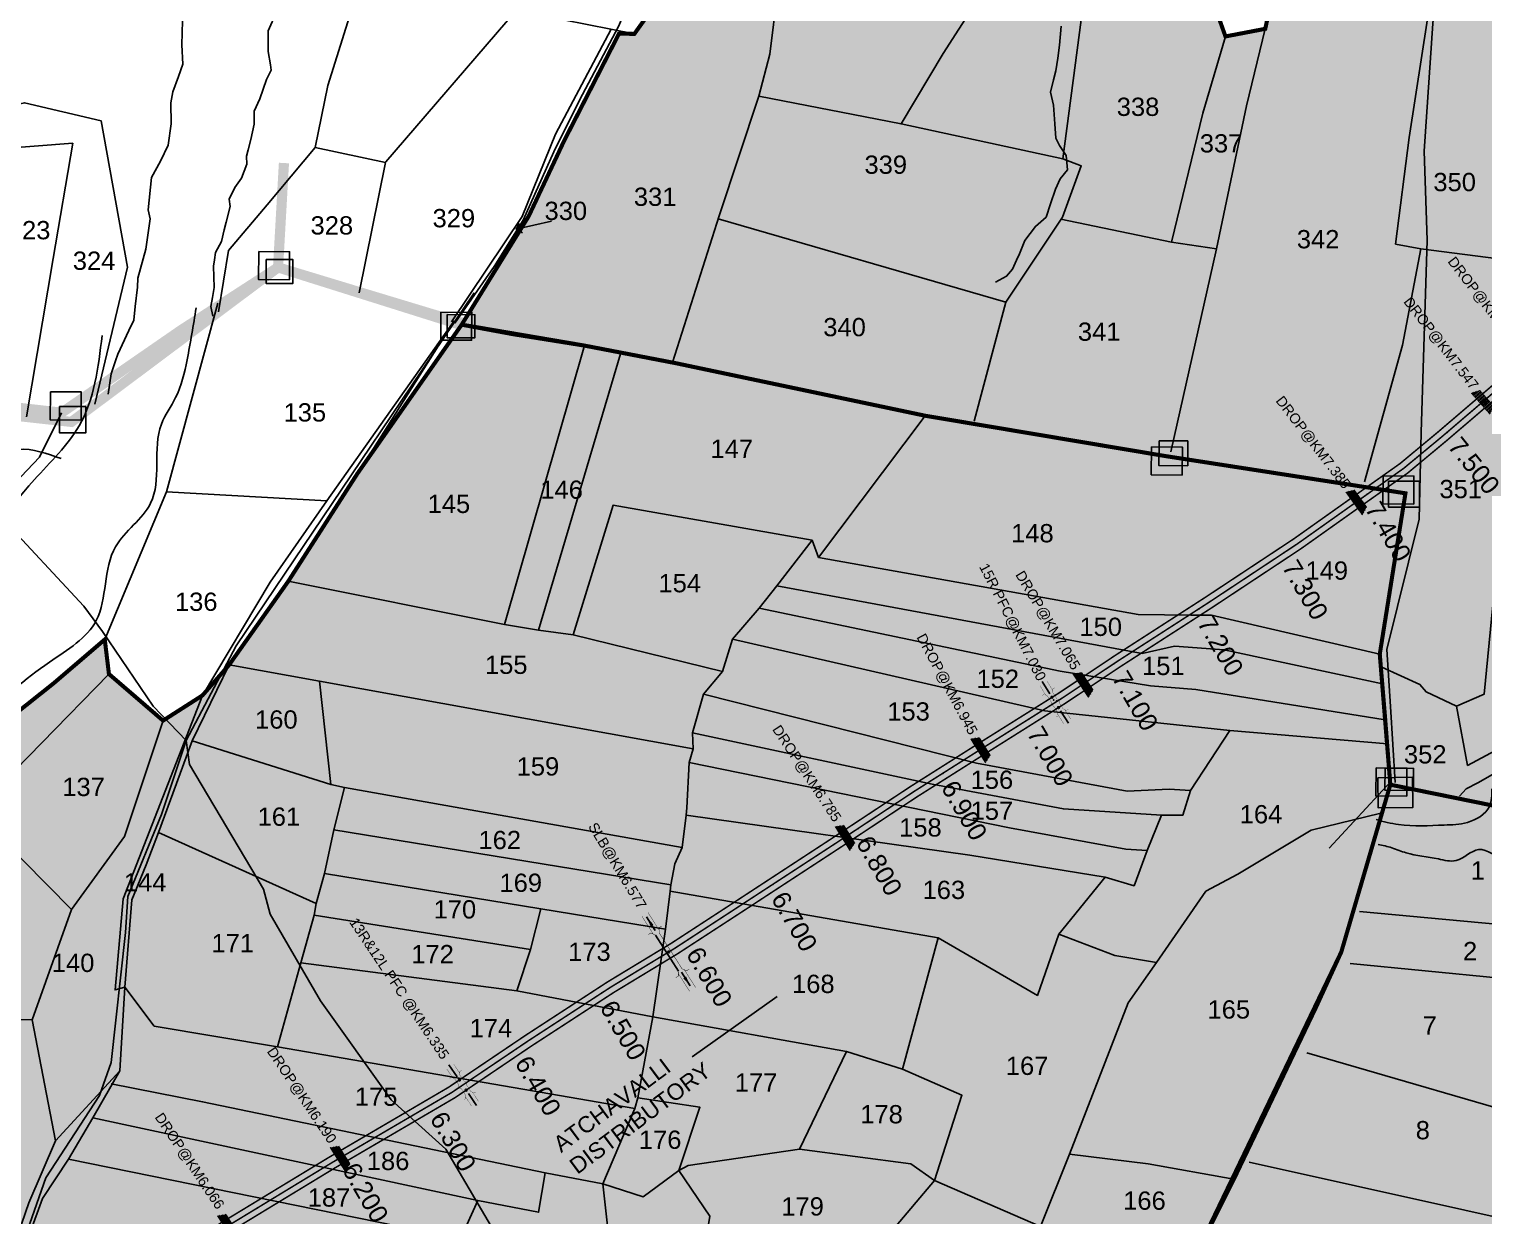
# Model space of a CAD drawing. Header units: inches. Extents: x 200003 to 248779, y 1594258 to 1607376.
# Drawn here: x 208898 to 210331, y 1603128 to 1604297 of the extents above; entities that cross this region are included whole.
import ezdxf
from ezdxf.enums import TextEntityAlignment as Align

# ---------------------------------------------------------------- set-up
doc = ezdxf.new("R2010")
doc.units = ezdxf.units.IN
doc.header["$LTSCALE"] = 15
doc.header["$MEASUREMENT"] = 0
for name, pattern in [('ACAD_ISO02W100', [15, 12, -3]), ('DASHED2', [0.375, 0.25, -0.125]), ('HIDDEN2', [0.1875, 0.125, -0.0625])]:
    doc.linetypes.add(name, pattern=pattern)
for name, color, linetype in [('BOUNDRY STONES', 240, 'Continuous'), ('CANAL1', 7, 'Continuous'), ('CSMark', 72, 'Continuous'), ('PLOT', 7, 'Continuous'), ('PLOTS', 7, 'Continuous'), ('PLOTS NO', 7, 'Continuous'), ('RE REMARKS', 7, 'Continuous'), ('ROADS', 1, 'Continuous'), ('STREAM', 4, 'Continuous'), ('STREAMS', 4, 'Continuous'), ('STRUCTURE', 5, 'Continuous'), ('text2', 7, 'Continuous'), ('VILLAGE BOUNDRY', 5, 'Continuous'), ('VILLAGE STONES', 240, 'Continuous'), ('WUA-14', 3, 'Continuous')]:
    doc.layers.add(name, color=color, linetype=linetype)
doc.styles.get("Standard").update_dxf_attribs({"font": 'arial.ttf'})
doc.dimstyles.get("Standard").update_dxf_attribs({"dimtxt": 0.18, "dimasz": 0.18, "dimexe": 0.18, "dimexo": 0.0625, "dimgap": 0.09, "dimtad": 0, "dimtih": 1, "dimtoh": 1, "dimdec": 4, "dimzin": 0, "dimdsep": 46, "dimtxsty": 'Standard', "dimcen": 0.09, "dimadec": 0, "dimazin": 0, "dimtfac": 1, "dimtdec": 4, "dimtofl": 0, "dimtmove": 0, "dimatfit": 3, "dimfxl": 1, "dimtolj": 1, "dimtzin": 0, "dimarcsym": 0})
pattern_1 = [(45, (0, 0), (-0.088388347648, 0.088388347648), [])]

# ---------------------------------------------------------------- blocks, each defined once
blk = doc.blocks.new('DROP')
h = blk.add_hatch()
h.set_pattern_fill('ANSI31', color=1, scale=10, angle=45)
h.set_pattern_definition([(90, (-324.4107, -25.7687), (-1.25, 0), [])])
h.paths.add_polyline_path([(-9.9, -4.3), (-13.8, 4.1), (13.8, 4.1), (10.2, -4.3)])
at = {"layer": 'STRUCTURE', "color": 5, "const_width": 0.49}
blk.add_lwpolyline([(-9.9, -4.3), (-13.8, 4.1), (13.8, 4.1), (10.2, -4.3), (-9.9, -4.3)], dxfattribs=at)
at = {"layer": 'STRUCTURE', "color": 5}
blk.add_circle((0, 0), 1.33, dxfattribs=at)
blk = doc.blocks.new('1INLET')
at = {"layer": 'STRUCTURE', "color": 190}
for points, const_width in [([(9.4, 10.1), (9.4, 7.3), (5.2, 4.5), (0, 4.5), (0, 4.5), (0, 4.5), (-5.2, 4.5), (-9.4, 7.3), (-9.4, 10.1)], 0.35), ([(0, -4.5), (0, 4.5)], 1.75), ([(7.3, 5.9), (22.7, 5.9)], 0.35), ([(-9.4, -10.1), (-9.4, -7.3), (-5.2, -4.5), (0, -4.5), (5.2, -4.5), (9.4, -7.3), (9.4, -10.1)], 0.35), ([(7.3, -5.9), (22.7, -5.9)], 0.35)]:
    blk.add_lwpolyline(points, dxfattribs=dict(at, const_width=const_width))
at = {"layer": 'STRUCTURE', "color": 0}
blk.add_circle((0, 0), 1.31, dxfattribs=at)
blk.add_leader([(26, 0.1), (5.6, 0)], dimstyle='Standard', override={"dimasz": 8, "dimgap": 0.09, "dimtad": 0}, dxfattribs=at)
blk = doc.blocks.new('1SLB')
at = {"layer": 'STRUCTURE'}
h = blk.add_hatch(dxfattribs=at)
h.set_pattern_fill('DOTS', color=6, scale=14, angle=320.3722, style=0)
h.set_pattern_definition([(320.372247934, (-538945.0768, -1194857.3203), (0.89503691186, 0.39489261377), [0, -0.875])])
h.paths.add_polyline_path([(-43.8, 3.5), (-43.8, -3.5), (-23.1, -3.5), (-21, -2.1), (21, -2.1), (23.1, -3.5), (43.8, -3.5), (43.8, 3.5), (23.1, 3.5), (21, 2.1), (-21, 2.1), (-23.1, 3.5)])
at = {"layer": 'STRUCTURE', "color": 6, "linetype": 'ACAD_ISO02W100', "ltscale": 0.5, "const_width": 0.35}
for points in [[(-43.8, 3.5), (-23.1, 3.5)], [(23.1, 3.5), (43.8, 3.5)], [(-43.8, -3.5), (-23.1, -3.5)], [(23.1, -3.5), (43.8, -3.5)]]:
    blk.add_lwpolyline(points, dxfattribs=at)
at = {"layer": 'STRUCTURE', "color": 6, "const_width": 0.44}
for points in [[(-25.2, 7.7), (-25.2, 4.9), (-21, 2.1), (21, 2.1), (25.2, 4.9), (25.2, 7.7)], [(-25.2, -7.7), (-25.2, -4.9), (-21, -2.1), (21, -2.1), (25.2, -4.9), (25.2, -7.7)]]:
    blk.add_lwpolyline(points, dxfattribs=at)
at = {"layer": 'STRUCTURE', "color": 6}
blk.add_lwpolyline([(-21, -2.1), (21, -2.1)], dxfattribs=at)
blk.add_lwpolyline([(-21, -2.1), (21, -2.1)], dxfattribs=at)
at = {"layer": 'STRUCTURE', "color": 0}
blk.add_circle((0, 0), 0.871, dxfattribs=at)
for points in [[(-40.8, 0), (-24.8, 0)], [(39.6, -0.2), (23.5, -0.2)]]:
    blk.add_leader(points, dimstyle='Standard', override={"dimasz": 10, "dimgap": 0.09, "dimtad": 0}, dxfattribs=at)

msp = doc.modelspace()

# ---------------------------------------------------------------- hatches: boundary and pattern name
at = {"layer": 'PLOTS NO', "true_color": 0xf7abae}
h = msp.add_hatch(dxfattribs=at)
h.set_pattern_fill('ANSI31', color=241)
h.set_pattern_definition(pattern_1)
h.paths.add_polyline_path([(209323.8, 1604005.8), (209389.8, 1604112.6), (209424.7, 1604186.9), (209478.8, 1604292.5), (209493.9, 1604292.2), (209548.4, 1604368.4), (209634.9, 1604333.7), (209649.3, 1604415), (209713.5, 1604406.3), (209778.5, 1604564.1), (209799, 1604608.3), (209826.5, 1604606.8), (209818.9, 1604535.3), (209924.8, 1604512.1), (209906.4, 1604440.9), (209961.3, 1604369.3), (210051.2, 1604360), (210076.2, 1604289.7), (210115.4, 1604297.2), (210133.5, 1604381.3), (210271.8, 1604361.6), (210285.7, 1604458.9), (210295.2, 1604506.9), (210337.7, 1604502.1), (210388.5, 1604472), (210449.7, 1604433.3), (210578, 1604375.9), (210668.4, 1604339.5), (210740, 1604309.7), (210795.1, 1604289.8), (210841.8, 1604269.3), (210799.6, 1604112.1), (210816.5, 1604108), (211086.4, 1604047.7), (211048.3, 1603986.1), (211036.4, 1603966.8), (211002.1, 1603827.3), (210960.8, 1603662.4), (210853.6, 1603663), (210728.4, 1603659.5), (210695.3, 1603550.1), (210636.6, 1603478), (210591, 1603487.5), (210436.7, 1603512.4), (210238.6, 1603552.7), (210228.2, 1603681.3), (210253.5, 1603839.7), (210017.5, 1603876.3), (209780.4, 1603916.1), (209535, 1603967.8), (209444.7, 1603985.2)])
at = {"layer": 'PLOTS NO', "true_color": 0x7aafdf}
h = msp.add_hatch(dxfattribs=at)
h.set_pattern_fill('ANSI31', color=143)
h.set_pattern_definition(pattern_1)
h.paths.add_polyline_path([(209615.8, 1602370.2), (209378.2, 1602212.4), (209278.4, 1602227.1), (209201.2, 1602256.4), (209143.4, 1602277.5), (209237.9, 1602403.8), (209086.2, 1602416.3), (208640, 1602455.5), (208384.8, 1602486.2), (208336.8, 1602494.9), (208299.4, 1602461.2), (208287.2, 1602457.7), (208238.6, 1602456.8), (208213.7, 1602493.7), (208215.3, 1602618.1), (208223.7, 1602754.1), (208238.5, 1602969.7), (208273.8, 1602964.9), (208306.7, 1602955.1), (208397.3, 1602989.5), (208495.4, 1603018.8), (208527.1, 1603132.5), (208620.6, 1603358.3), (208671.5, 1603453.5), (208921.9, 1603652.6), (208972.2, 1603695.7), (208976.3, 1603661.7), (209029.6, 1603615.8), (209068.4, 1603640.6), (209094.6, 1603670.6), (209153, 1603753.1), (209221, 1603859), (209323.8, 1604005.8), (209374, 1603996.5), (209444.7, 1603985.2), (209535, 1603967.8), (209780.4, 1603916.1), (210017.5, 1603876.3), (210253.5, 1603839.7), (210228.2, 1603681.3), (210233.6, 1603616.5), (210238.6, 1603552.7), (210190.3, 1603387.9), (210165.5, 1603333.7), (210084.5, 1603164.2), (209965, 1602926.6), (209841.1, 1602687.9), (209758, 1602571.6), (209664.1, 1602443.9), (209638.9, 1602404.7)])
at = {"layer": 'PLOTS NO', "true_color": 0x105689}
h = msp.add_hatch(color=146, dxfattribs=at)
h.dxf.hatch_style = 1
h.paths.add_polyline_path([(210775.9, 1602747.8), (210759.7, 1602739.9), (210718.1, 1602726.5), (210683.3, 1602717.7), (210632.4, 1602707.6), (210592.8, 1602704.7), (210554.8, 1602702.7), (210501.8, 1602693.2), (210454.3, 1602687.8), (210402.9, 1602687.4), (210193.5, 1602683.9), (209853.8, 1602691.1), (209841.1, 1602687.9), (209900.2, 1602801.9), (210050.1, 1603096.3), (210190.3, 1603387.9), (210238.6, 1603552.7), (210436.7, 1603512.4), (210591, 1603487.5), (210636.6, 1603478), (210852.6, 1603466.2), (211006.6, 1603430.3), (211180.2, 1603411.1), (211184.3, 1603368.8), (211127.5, 1603309.1), (211016.1, 1603166.9), (210926.6, 1603022.2), (210852.8, 1602916.2)])

# ---------------------------------------------------------------- linework, layer by layer
at = {"layer": 'BOUNDRY STONES'}
for points in [[(209123.9, 1604077.9), (209154.3, 1604077.7), (209154.1, 1604050.1), (209123.6, 1604050.4)], [(209303.4, 1604018.2), (209333.8, 1604017.9), (209333.6, 1603990.4), (209303.2, 1603990.6)], [(208918.6, 1603939.7), (208949, 1603939.5), (208948.8, 1603911.9), (208918.4, 1603912.2)], [(210003.3, 1603885.5), (210033.8, 1603885.2), (210033.5, 1603857.7), (210003.1, 1603857.9)], [(210231.4, 1603856.8), (210261.9, 1603856.6), (210261.6, 1603829.1), (210231.2, 1603829.3)], [(210224.5, 1603569.3), (210254.9, 1603569), (210254.7, 1603541.5), (210224.3, 1603541.7)]]:
    msp.add_lwpolyline(points, close=True, dxfattribs=at)
at = {"layer": 'BOUNDRY STONES', "color": 1}
for points in [[(209131.2, 1604070), (209157.5, 1604069.9), (209157.4, 1604046.2), (209131.1, 1604046.4)], [(209309.6, 1604015.7), (209336.8, 1604015.5), (209336.7, 1603992.7), (209309.5, 1603992.8)], [(208927.7, 1603925.3), (208953.5, 1603925.1), (208953.4, 1603899.1), (208927.6, 1603899.2)], [(210010.8, 1603891.5), (210039.1, 1603891.3), (210039, 1603866.8), (210010.7, 1603867)], [(210236.9, 1603851.8), (210267.5, 1603851.6), (210267.4, 1603826), (210236.8, 1603826.2)], [(210233.5, 1603568.9), (210261.5, 1603568.7), (210261.4, 1603547.1), (210233.3, 1603547.2)]]:
    msp.add_lwpolyline(points, close=True, dxfattribs=at)
msp.add_lwpolyline([(210239, 1603555.7), (210178.5, 1603490.2)], dxfattribs=at)
at = {"layer": 'CANAL1', "color": 200, "const_width": 1.5}
for points in [[(209083.1, 1603118.9), (209192.8, 1603185.5), (209310.8, 1603254.6), (209386.4, 1603305.6), (209467.3, 1603358.3), (209530.3, 1603396.5), (209598.9, 1603441.2), (209690.5, 1603501.1), (209766.1, 1603551), (209829.3, 1603591), (209912, 1603642.9), (209966.6, 1603679.4), (210056, 1603737), (210143.6, 1603794.9), (210207.2, 1603840), (210248.2, 1603869), (210285.7, 1603900.2), (210370.4, 1603972.6)], [(209089.3, 1603108.6), (209198.9, 1603175.2), (209317.2, 1603244.4), (209393, 1603295.6), (209473.7, 1603348.1), (209536.7, 1603386.3), (209605.5, 1603431.1), (209697.1, 1603491), (209772.6, 1603540.9), (209835.7, 1603580.8), (209918.5, 1603632.9), (209973.2, 1603669.3), (210062.6, 1603726.9), (210150.4, 1603785), (210214.1, 1603830.2), (210255.5, 1603859.5), (210293.4, 1603891), (210378.2, 1603963.5)]]:
    msp.add_lwpolyline(points, dxfattribs=at)
at = {"layer": 'CANAL1', "color": 1, "linetype": 'HIDDEN2', "ltscale": 4, "const_width": 1.5}
msp.add_lwpolyline([(209086.2, 1603113.7), (209195.8, 1603180.3), (209314, 1603249.5), (209389.7, 1603300.6), (209470.5, 1603353.2), (209533.5, 1603391.4), (209602.2, 1603436.2), (209693.8, 1603496), (209769.4, 1603546), (209832.5, 1603585.9), (209915.2, 1603637.9), (209969.9, 1603674.3), (210059.3, 1603731.9), (210147, 1603789.9), (210210.7, 1603835.1), (210251.8, 1603864.3), (210289.6, 1603895.6), (210374.3, 1603968)], dxfattribs=at)
at = {"layer": 'PLOT'}
for points in [[(210208.2, 1603427.7), (210431.4, 1603407.2)], [(210420.6, 1603354.9), (210199, 1603376.6)], [(210156.2, 1603288.6), (210409.4, 1603215)], [(210099.7, 1603180.8), (210416.7, 1603110.4)]]:
    msp.add_lwpolyline(points, dxfattribs=at)
at = {"layer": 'PLOTS'}
for points in [[(209283, 1604643.8), (209266.4, 1604554.6), (209258.4, 1604512.6), (209238.7, 1604424.1), (209213.3, 1604309.3), (209191.9, 1604241.5), (209179.6, 1604180.2), (209132.1, 1604123.8), (209094.2, 1604078.9), (209084.2, 1604018.3)], [(209249.1, 1604166.1), (209377.4, 1604315.2), (209454.7, 1604418.6), (209258.4, 1604512.6)], [(209906.4, 1604440.9), (209847.4, 1604349.6), (209798, 1604273), (209756.7, 1604203.5), (209616.5, 1604231), (209627.2, 1604272.1), (209634.9, 1604333.7), (209649.3, 1604415)], [(209377.4, 1604315.2), (209493.9, 1604292.2), (209548.4, 1604368.4), (209634.9, 1604333.7)], [(209916, 1604169), (209933.9, 1604305.9), (209953.9, 1604317.8), (209961.3, 1604369.3), (210051.2, 1604360), (210076.2, 1604289.7), (210053.9, 1604214.2), (210023, 1604087.2), (209914.1, 1604109.6)], [(210213.2, 1603850.9), (210250.6, 1603985.5), (210268.6, 1604080.5), (210243.7, 1604085.2), (210257, 1604190.2), (210281.5, 1604347.8), (210271.8, 1604361.6)], [(209471.2, 1604296.7), (209416.3, 1604193.4), (209383.3, 1604112.3), (209313.6, 1604008.5)], [(209323.8, 1604005.8), (209389.8, 1604112.6), (209424.7, 1604186.9), (209478.8, 1604292.5)], [(210023, 1604087.2), (210067.3, 1604080.4), (210096.9, 1604221.4), (210115.4, 1604297.2), (210076.2, 1604289.7)], [(209531.5, 1603968.5), (209577.3, 1604113), (209616.5, 1604231)], [(208962.5, 1603927.4), (208994.5, 1604062.4), (208968.6, 1604206.6), (208893.2, 1604224.4), (208778, 1604197.8)], [(209576.4, 1604110.1), (209859.8, 1604027.9), (209915.5, 1604111.8), (209934.2, 1604162.3), (209916, 1604169), (209756.7, 1604203.5)], [(208895, 1603914.9), (208921.5, 1604071.1), (208940.7, 1604184.5), (208864.3, 1604178.6), (208772.2, 1604173.1), (208705, 1604196.1)], [(209222.9, 1604037), (209248.9, 1604165.4), (209179.6, 1604180.2)], [(210268.6, 1604080.5), (210355.3, 1604069.3), (210372.4, 1604144.3)], [(210022.4, 1603880.5), (210067.3, 1604080.4)], [(210355.3, 1604069.3), (210394.7, 1604062.3), (210378.1, 1603948.5), (210360.3, 1603846.8), (210339.6, 1603729.4), (210331, 1603641.7), (210303.9, 1603629.9), (210273.8, 1603644), (210267.8, 1603651.4), (210230.3, 1603668.4)], [(209316.5, 1604009.6), (209190.9, 1603832.4), (209032.9, 1603841.3), (209083.6, 1604026.9)], [(209828.6, 1603910.6), (209859.8, 1604027.9)], [(207960.1, 1603103.5), (207962.3, 1603093.7), (208034.6, 1603103.1), (208342.3, 1603117.5), (208527.1, 1603132.5), (208637.1, 1603087.6), (208733.9, 1603055.1), (208797, 1603042.6), (208855.7, 1603033.2), (208861.2, 1603036.7), (208897.3, 1603140.9), (208923.6, 1603201.8), (208987, 1603270.7), (208992.1, 1603353.3), (208998.7, 1603439.2), (209013, 1603473.8), (209025.2, 1603505.5), (209058.2, 1603595.8), (209094.6, 1603670.6), (209153, 1603753.1), (209221, 1603859), (209316.5, 1604009.6)], [(209444.7, 1603985.2), (209365.9, 1603710.5)], [(209399.5, 1603705), (209480.3, 1603977)], [(208620.2, 1603691.4), (208691, 1603688.5), (208828.9, 1603792.1), (208908, 1603875.2), (208929.7, 1603919.1)], [(209153, 1603753.1), (209365.9, 1603710.5), (209399.5, 1603705), (209433.7, 1603700.3), (209580.6, 1603664.3), (209590.7, 1603695.9), (209616.8, 1603726.7), (209634.4, 1603748.5), (209669, 1603793.4), (209675.3, 1603776.6), (209780.4, 1603916.1)], [(209032.9, 1603841.3), (208972.2, 1603695.7), (208921.9, 1603652.6), (208671.5, 1603453.5), (208620.6, 1603358.3), (208651.3, 1603337.6), (208743.4, 1603399.5), (208843.7, 1603526.3), (208976.3, 1603661.7), (208972.2, 1603695.7)], [(208976.3, 1603661.7), (209029.6, 1603615.8), (209068.4, 1603640.6), (209135, 1603752.2), (209190.9, 1603832.4)], [(209669, 1603793.4), (209473, 1603828), (209433.7, 1603700.3)], [(209675.3, 1603776.6), (209990.2, 1603720.2), (210042.2, 1603719.8), (210062.4, 1603719.6), (210228.2, 1603681.3)], [(210231, 1603652), (210074.8, 1603685.6), (210026.1, 1603689.2), (209994.2, 1603682), (209634.4, 1603748.5)], [(209616.8, 1603726.7), (209913.4, 1603664.6), (210002.4, 1603650.1), (210046.9, 1603646.6), (210233.6, 1603616.5)], [(210235.8, 1603592.8), (210080.6, 1603606.1), (209898.3, 1603625.5), (209590.7, 1603695.9)], [(209094.6, 1603670.6), (209183.6, 1603654.8), (209551.8, 1603588.1), (209547.8, 1603574.6), (209545.5, 1603530), (209544.8, 1603522.8)], [(210454, 1603675.7), (210405.9, 1603620.4), (210314.7, 1603571.6), (210303.9, 1603629.9)], [(209580.6, 1603664.3), (209562.1, 1603641.8), (209551.2, 1603603.7), (209551.8, 1603588.1)], [(209194.8, 1603552.8), (209183.6, 1603654.8)], [(209562.1, 1603641.8), (209831.1, 1603574), (209979.4, 1603546.4), (210020.7, 1603548.2), (210041.9, 1603547), (210080.6, 1603606.1)], [(208992.1, 1603353.3), (208982.3, 1603350.6), (208990.3, 1603440.3), (209068.4, 1603640.6)], [(209029.6, 1603615.8), (208991.7, 1603501.6), (208939.4, 1603429.8), (208843.7, 1603526.3)], [(210041.9, 1603547), (210034.3, 1603522.7), (210013.1, 1603522.8), (209916.6, 1603528.9), (209787.4, 1603553.2), (209551.2, 1603603.7)], [(209058.2, 1603595.8), (209194.8, 1603552.8), (209208.5, 1603550), (209540.9, 1603490.8), (209544.8, 1603522.8), (209824.5, 1603483.2), (209957.6, 1603461.6), (209912, 1603405.3), (209967.3, 1603384.3), (210008.4, 1603377.7), (209980.2, 1603337.7), (209922.4, 1603188.9), (210000.1, 1603179.2), (210084.5, 1603164.2)], [(209547.8, 1603574.6), (209863.4, 1603510.2), (209977.9, 1603489.2), (209999.1, 1603488), (210013.1, 1603522.8)], [(209142.4, 1603294.4), (209165.3, 1603377.1), (209178.6, 1603424.1), (209180.6, 1603435.7), (209188.6, 1603465.3), (209197.9, 1603508.2), (209208.5, 1603550)], [(210238.6, 1603552.7), (210229.3, 1603524.6), (210160.6, 1603507.9), (210088.5, 1603464.4), (210057, 1603447.7), (210008.4, 1603377.7)], [(209180.6, 1603435.7), (209025.2, 1603505.5)], [(209197.9, 1603508.2), (209529.8, 1603454.1)], [(209540.9, 1603490.8), (209533.7, 1603474.7), (209529.8, 1603454.1), (209529.3, 1603447.8), (209524.5, 1603410.4), (209512, 1603324.1), (209497.4, 1603244.2), (209494.4, 1603233.8), (209463, 1603159.5), (209474.7, 1603052.8), (209523.1, 1603043.4), (209512, 1602999.8), (209487.9, 1602995.4), (209429.2, 1602866.4), (209425.2, 1602823.1), (209479.4, 1602682.9)], [(209999.1, 1603488), (209986.1, 1603453.1), (209957.6, 1603461.6)], [(209524.5, 1603410.4), (209401.8, 1603430.5), (209188.6, 1603465.3)], [(209529.3, 1603447.8), (209793.3, 1603401.8), (209890.9, 1603345.1), (209912, 1603405.3)], [(208939.4, 1603429.8), (208900.6, 1603321.1), (208923.6, 1603201.8)], [(209378.1, 1603349.8), (209391.6, 1603390.5), (209401.8, 1603430.5)], [(209391.6, 1603390.5), (209178.6, 1603424.1)], [(208900.6, 1603321.1), (208796.8, 1603321.9), (208805.7, 1603355.2), (208743.4, 1603399.5)], [(209793.3, 1603401.8), (209758.1, 1603272.4), (209702.9, 1603290), (209512, 1603324.1)], [(209512, 1603324.1), (209378.1, 1603349.8), (209165.3, 1603377.1)], [(208992.1, 1603353.3), (209021, 1603314.7), (209142.4, 1603294.4), (209494.4, 1603233.8)], [(209702.9, 1603290), (209656.7, 1603193.6)], [(208987, 1603270.7), (208960.3, 1603224.7), (208936.3, 1603183.8), (208910.8, 1603145.1), (208897.9, 1603109.9), (208877.9, 1603058.7), (208862.9, 1602994.5), (208827.4, 1602896.7), (208785.4, 1602772.6), (208747.9, 1602704.7), (208716.9, 1602662.8), (208670.8, 1602586.4), (208645.6, 1602542.8), (208612.5, 1602434.3), (208602.2, 1602414.2), (208605.5, 1602351.8), (208611.6, 1602238.1), (208602.1, 1602195.1), (208598.2, 1602174), (208572.8, 1602093.4)], [(209758.1, 1603272.4), (209816.5, 1603246.8), (209789.6, 1603162.9)], [(209406, 1603170.4), (209068.5, 1603240.4), (208978.6, 1603258)], [(209497.4, 1603244.2), (209558.4, 1603234.9), (209537.6, 1603172.8), (209568.1, 1603127.6), (209559.8, 1603074.2), (209523.1, 1603043.4)], [(209339.6, 1603143.1), (208960.3, 1603224.7)], [(208936.3, 1603183.8), (209322.5, 1603105.4)], [(209243.1, 1602887.7), (209274.4, 1602966.5), (209302.2, 1603033.8), (209312.4, 1603070.9), (209322.5, 1603105.4), (209339.6, 1603143.1), (209399.5, 1603131.5), (209406, 1603170.4), (209463, 1603159.5), (209502.5, 1603146.8), (209537.6, 1603172.8), (209546.9, 1603177.7), (209656.7, 1603193.6), (209766.2, 1603179.1), (209789.6, 1603162.9), (209893.9, 1603117.5), (209945.7, 1603110.2), (210050.1, 1603096.3)], [(209922.4, 1603188.9), (209893.9, 1603117.5), (209842.1, 1603022.3), (209830.3, 1603011.9), (209816.5, 1602994), (209784.8, 1602889.5)], [(209559.8, 1603074.2), (209668.1, 1603041.2), (209703.2, 1603060.6), (209789.6, 1603162.9)]]:
    msp.add_lwpolyline(points, dxfattribs=at)
at = {"layer": 'PLOTS NO'}
for points in [[(209377.4, 1604100), (209412.2, 1604107.8)], [(209380.6, 1604105.3), (209377.4, 1604100), (209383.6, 1604096.2)]]:
    msp.add_lwpolyline(points, dxfattribs=at)
at = {"layer": 'ROADS', "color": 1}
msp.add_lwpolyline([(210243.3, 1603554.8), (210238.8, 1603629.8), (210235.3, 1603685.7), (210267.1, 1603814.3), (210269, 1603899.6), (210275, 1604089.1), (210272.1, 1604176.7), (210280.4, 1604302.6), (210288.4, 1604391.9), (210297.1, 1604453.2), (210282.4, 1604491.3), (210290.9, 1604537.3), (210280.6, 1604632.6), (210299.6, 1604774.2), (210309.3, 1604846.3), (210309.7, 1604906.5)], dxfattribs=at)
at = {"layer": 'ROADS'}
for points in [[(209317, 1604007.4), (209355.9, 1604063.2), (209384.2, 1604108.6), (209414.7, 1604176.1), (209439.9, 1604226.9), (209478.4, 1604299.4), (209489.1, 1604324.8), (209529.1, 1604384.7), (209556.9, 1604408.7), (209587.5, 1604449.6), (209607.5, 1604483.5), (209640.5, 1604528.1), (209661.9, 1604558.1), (209697.1, 1604608.7), (209718.7, 1604632.4), (209764.2, 1604667.8), (209809.2, 1604703.9), (209827.4, 1604724.3), (209845.7, 1604748.1), (209853.2, 1604765.3), (209862.2, 1604786.2), (209900.9, 1604900.6)], [(208587.4, 1602159.4), (208602.2, 1602212.6), (208608.3, 1602234.8), (208594.6, 1602411.9), (208616.9, 1602467.7), (208639.6, 1602545.1), (208778.8, 1602765.2), (208843.2, 1602958.1), (208863.9, 1603022.9), (208914, 1603165.4), (208966.9, 1603246.7), (208978.4, 1603279.1), (208992.5, 1603407.1), (208994.8, 1603442.5), (209028.1, 1603523.3), (209052.5, 1603596.1), (209101.7, 1603689.6), (209234.4, 1603886), (209336.2, 1604037.3)], [(209814.8, 1602649.2), (209730.9, 1602690.2), (209631.6, 1602776.7), (209539.9, 1602869), (209448.6, 1602995.7), (209359.8, 1603106.1), (209308.2, 1603193.7), (209254.2, 1603242.3), (209184.8, 1603339.7), (209135.2, 1603425), (209128.5, 1603449.8), (209055.8, 1603572.7), (209052.5, 1603596.1), (209019.8, 1603630), (208970, 1603703.7), (208951.7, 1603728.5), (208869.2, 1603817.2), (208833.9, 1603886.1), (208810.7, 1603910.6), (208763.3, 1603931.3), (208717.6, 1603935.5), (208667.6, 1603954)]]:
    msp.add_lwpolyline(points, dxfattribs=at)
at = {"layer": 'STREAM'}
for points in [[(210224.5, 1603518.3), (210246.8, 1603513.4), (210291.8, 1603512.9), (210314.6, 1603515.6), (210336.3, 1603531.3), (210338.7, 1603548.6)], [(210226.6, 1603493.8), (210240.1, 1603490.5), (210254.2, 1603485.5), (210285.9, 1603479.5), (210303.4, 1603478), (210325.5, 1603488.8), (210352.5, 1603478.1), (210381.2, 1603479.1), (210402.8, 1603477.1), (210412.9, 1603471.4), (210435.7, 1603471.1), (210455.5, 1603474.4), (210470.4, 1603496.8), (210487.6, 1603521)], [(210858.8, 1603381), (210831.1, 1603339), (210818.3, 1603306.1), (210806, 1603263.6), (210800.3, 1603251.7), (210781.6, 1603247.4), (210751.4, 1603244.8), (210731.6, 1603238.2), (210708.8, 1603233.1), (210692.8, 1603222.6), (210670.6, 1603203.1), (210626.8, 1603167.8), (210571.5, 1603119.3), (210514.9, 1603082.5), (210454.5, 1603060.5), (210407.1, 1603042.1), (210360.4, 1603012.6), (210307.4, 1602993.4), (210221.6, 1602981.6), (210116.6, 1602945.9), (210063.7, 1602941), (210012.1, 1602922), (209979.7, 1602924.5), (209896.8, 1602912.7)], [(211785.5, 1603184), (211756.6, 1603165.2), (211726.4, 1603158.2), (211681.3, 1603146.3), (211661.3, 1603129.9), (211641.3, 1603116), (211605.9, 1603095.8), (211552.6, 1603041), (211520, 1602987.6), (211501.6, 1602943.9), (211468.4, 1602893.5), (211447.3, 1602874.2), (211401.6, 1602867), (211361.1, 1602866.4), (211272.9, 1602855.3), (211212.3, 1602851.4), (211136.8, 1602848), (211036.5, 1602828.1), (210965.8, 1602819.9), (210927, 1602790.2), (210885.6, 1602774.2), (210803.4, 1602757.4), (210757.5, 1602736.7), (210665.6, 1602711.2), (210631.8, 1602703.6), (210555.8, 1602697.9), (210511.2, 1602690.6), (210441.7, 1602682.9), (210386.5, 1602676.4), (210350.2, 1602684.4), (210308.6, 1602726.7), (210208.3, 1602747.1), (210144.2, 1602767.2), (210127.8, 1602776.4), (210101.1, 1602782.7), (210086.1, 1602827.3)]]:
    msp.add_spline(points, degree=3, dxfattribs=at)
at = {"layer": 'STREAMS', "color": 4}
for points in [[(208975.6, 1603937.2), (208978.6, 1603957.4), (208982.9, 1603970.1), (208985.1, 1603976.6), (208995.8, 1604000), (209000.8, 1604010.2), (209002.3, 1604023.7), (209004.4, 1604042.8), (209004.9, 1604051.5), (209012.8, 1604080.3), (209014.6, 1604094.1), (209016.8, 1604110), (209014.8, 1604118.8), (209018.1, 1604150.8), (209027, 1604166.7), (209034.5, 1604182.5), (209037.5, 1604203.7), (209037.2, 1604224.2), (209039.4, 1604235.1), (209044.8, 1604250.3), (209049, 1604262.3), (209048.1, 1604281.3), (209048.9, 1604305)], [(209141.4, 1604313.6), (209133, 1604295.1), (209133.3, 1604275), (209135.3, 1604261.7), (209136.2, 1604256.5), (209131.4, 1604247.2), (209124.8, 1604228.1), (209119.3, 1604216), (209119.2, 1604208.1), (209119.2, 1604203.2), (209116.2, 1604188.1), (209113.5, 1604178), (209111.7, 1604171.7), (209112.3, 1604163.8), (209107, 1604150.1), (209100.2, 1604140.9), (209094.9, 1604129.5), (209095.8, 1604122.1), (209091.7, 1604106.8), (209089.8, 1604099.1), (209087.3, 1604087.7), (209081.4, 1604076.9), (209080.2, 1604069.7), (209079.2, 1604063.3), (209079.9, 1604042.3), (209078.2, 1604032.6), (209076.7, 1604023.8), (209078.6, 1604014.2)], [(209849.8, 1604047.5), (209860.5, 1604053.5), (209866.3, 1604060.4), (209870.5, 1604069.4), (209873.4, 1604075.6), (209878.5, 1604088.8), (209889, 1604102.6), (209899.6, 1604111.7), (209903.9, 1604124.9), (209908.9, 1604139.3), (209913.3, 1604149.5), (209920.5, 1604158.4), (209919.4, 1604172.3), (209912.8, 1604182.3), (209909.1, 1604189.4), (209908, 1604203.7), (209906.9, 1604222), (209903.8, 1604234.7), (209906.8, 1604247.1), (209909, 1604255.9), (209910.9, 1604268.4), (209912.8, 1604281.2), (209914.3, 1604299.7)], [(210339.1, 1603562.6), (210324.7, 1603554.5), (210313.2, 1603548.7), (210306.6, 1603541.5)]]:
    msp.add_lwpolyline(points, dxfattribs=at)
at = {"layer": 'STREAMS'}
for points in [[(209062.2, 1604022.3), (209053.3, 1603971.2), (209042, 1603933.9), (209028, 1603907.9), (209017.4, 1603829.9), (208982.8, 1603787.1), (208963.8, 1603714.4), (208917.8, 1603673.4), (208850.6, 1603619.5), (208770.1, 1603553.4), (208701.2, 1603505.6), (208653.3, 1603455), (208602.4, 1603359.9), (208573.7, 1603293.4), (208537.8, 1603197), (208515.5, 1603147.1), (208488.6, 1603078.8), (208454.1, 1603051), (208378.3, 1603021.7), (208313.1, 1603002), (208233, 1602992.1), (208148.5, 1602967.2), (208079.1, 1602937.4), (207983.1, 1602919.7), (207854.5, 1602882), (207797.1, 1602845.6), (207791.1, 1602749.9), (207818.4, 1602635.9), (207834.7, 1602582.2), (207810.5, 1602523.5), (207770.6, 1602474.6), (207736.3, 1602469.6), (207690.9, 1602509.5), (207593.1, 1602510), (207528.9, 1602508.7), (207470.7, 1602487.2), (207411.5, 1602326.9), (207374, 1602251.7), (207331.3, 1602185.2), (207301.5, 1602087.1), (207293.9, 1602009), (207299.8, 1601968.5), (207302.8, 1601900.3), (207278.2, 1601791.6), (207301.2, 1601697.4), (207324.5, 1601641), (207377.6, 1601555.8), (207414, 1601495), (207436.5, 1601445.6), (207466.9, 1601401.4), (207485.1, 1601354.8), (207507.6, 1601310.7), (207518.8, 1601273.3), (207546.7, 1601239.7)], [(208929.2, 1603873.9), (208887.3, 1603883), (208846.1, 1603871.1), (208776, 1603868.1), (208747.1, 1603868.3), (208721.7, 1603862.4), (208683.2, 1603864.4), (208629, 1603876.2)]]:
    msp.add_spline(points, degree=3, dxfattribs=at)
msp.add_open_spline([(205448.3, 1602190.7), (205452, 1602194.7), (205463.5, 1602208.7), (205452.3, 1602246.7), (205484.8, 1602301.1), (205559.4, 1602300.7), (205635.9, 1602290.3), (205719.5, 1602311.3), (205783.6, 1602362.8), (205859.3, 1602377), (205920.8, 1602408.3), (205960.5, 1602478.8), (205994.3, 1602538), (206045, 1602604), (206131.8, 1602631.7), (206231.3, 1602654.2), (206360.3, 1602676.2), (206489, 1602698), (206607.4, 1602760.5), (206696.7, 1602857), (206787, 1602961.7), (206881.4, 1603070.9), (206985, 1603112.1), (207089.3, 1603132.2), (207213.9, 1603072), (207361.9, 1603067.5), (207523.4, 1603084.4), (207656.3, 1603085.5), (207769.1, 1603034.8), (207854.5, 1603086.1), (207959.6, 1603064.8), (208082.6, 1603067.7), (208222.4, 1603054), (208288.7, 1603180.3), (208409.6, 1603276.8), (208495.8, 1603455.5), (208631.1, 1603634.2), (208811.6, 1603720.9), (208886.6, 1603841), (208959, 1603908.3), (208965.7, 1603963.6), (208969.6, 1603995.2)], degree=3, knots=[333.129554, 333.129554, 333.129554, 333.129554, 372.453809, 467.507148, 599.405292, 786.988788, 975.952713, 1197.515019, 1412.322574, 1583.136287, 1775.938496, 1908.109445, 2183.816929, 2299.158117, 2525.395719, 2841.553805, 3082.627636, 3513.692639, 3824.00079, 4073.876203, 4501.317875, 4880.693028, 5138.763324, 5333.031684, 5664.060904, 6140.364686, 6437.295503, 6893.146747, 7151.617956, 7284.482061, 7604.742426, 7909.640969, 8261.361908, 8524.583984, 8893.318894, 9433.773009, 9995.419481, 10564.191408, 10882.403732, 11056.520592, 11288.298818, 11288.298818, 11288.298818, 11288.298818], dxfattribs=at)
at = {"layer": 'text2', "color": 2, "linetype": 'Continuous'}
for p in [(210330.5, 1603930.6), (210206, 1603832, 68), (209936.8, 1603652.3), (209907, 1603636, 65), (209910, 1603635, 66), (209834, 1603592, 64), (209700, 1603506, 63), (209527.8, 1603388), (209321, 1603263, 61), (209203, 1603190, 60)]:
    msp.add_point(p, dxfattribs=at)
at = {"layer": 'text2', "color": 3, "linetype": 'Continuous'}
for p in [(210294.6, 1603899.9), (210215.7, 1603838.6), (210133.8, 1603781.2), (210050.3, 1603726.2), (209966.3, 1603671.9), (209882.5, 1603617.3), (209797.9, 1603564), (209714.1, 1603509.5), (209630.5, 1603454.7), (209546.7, 1603400), (209461.7, 1603347.4), (209378, 1603292.7), (209294.3, 1603238), (209208, 1603187.5), (209122.4, 1603135.7)]:
    msp.add_point(p, dxfattribs=at)
at = {"layer": 'VILLAGE BOUNDRY', "color": 5, "linetype": 'DASHED2', "ltscale": 8}
msp.add_lwpolyline([(208790.8, 1603935, 10, 10, 0), (208929.7, 1603919.1, 10, 10, 0), (209047.2, 1604000.3, 10, 10, 0), (209142.9, 1604062.2, 10, 10, 0), (209148.7, 1604165, 10, 10, 0), (209142.9, 1604062.2, 10, 10, 0), (209236.5, 1604033.8, 10, 10, 0), (209316.5, 1604009.6, 10, 10, 0), (209374, 1603996.5, 10, 10, 0), (209444.7, 1603985.2, 10, 10, 0), (209480.3, 1603977, 10, 10, 0), (209592.9, 1603954.3, 10, 10, 0), (209718.2, 1603928.4, 10, 10, 0), (209780.4, 1603916.1, 10, 10, 0), (209865.1, 1603900.1, 10, 10, 0), (209957.8, 1603884.4, 10, 10, 0), (210017.5, 1603876.3, 10, 10, 0), (210092.2, 1603868.1, 10, 10, 0), (210122.5, 1603859.1, 10, 10, 0), (210179, 1603850.6, 10, 10, 0), (210253.5, 1603839.7, 10, 10, 0), (210242.7, 1603780.5, 10, 10, 0), (210233.8, 1603720.1, 10, 10, 0), (210228.2, 1603681.3, 10, 10, 0), (210231, 1603652, 10, 10, 0), (210233.6, 1603616.5, 10, 10, 0), (210235.8, 1603592.8, 10, 10, 0), (210237.6, 1603566.4, 10, 10, 0), (210238.6, 1603552.7, 10, 10, 0), (210304.1, 1603543, 10, 10, 0), (210238.6, 1603552.7, 10, 10, 0), (210229.3, 1603524.6, 10, 10, 0), (210214.3, 1603473.6, 10, 10, 0), (210190.3, 1603387.9, 10, 10, 0), (210165.5, 1603333.7, 10, 10, 0), (210121.3, 1603241, 10, 10, 0), (210097, 1603189.9, 10, 10, 0), (210084.5, 1603164.2, 10, 10, 0), (210065.6, 1603128.4, 10, 10, 0), (210050.1, 1603096.3, 10, 10, 0)], format="xyseb", dxfattribs=at)
at = {"layer": 'VILLAGE BOUNDRY', "linetype": 'DASHED2', "ltscale": 8}
for points, const_width in [([(210427.9, 1603516.1), (210239, 1603555.7), (210229.5, 1603678.3), (210237.3, 1603730.5), (210253.5, 1603839.7), (210213.2, 1603850.9), (210022.4, 1603880.5), (209828.6, 1603910.6), (209535, 1603967.8), (209319.6, 1604006.6), (209142.9, 1604062.2), (209045.5, 1603989.4), (208939.3, 1603910), (208685.8, 1603938.1)], 10), ([(210248.4, 1603639.7), (210235.9, 1603550.2), (210436.7, 1603512.4), (210591, 1603487.5), (210654.6, 1603474.3), (210885.5, 1603412.2), (211117.9, 1603371.8), (211143.1, 1603366.4), (211184.3, 1603368.8), (211190.4, 1603366.8), (211276.4, 1603368.3), (211389.1, 1603368.9), (211523.6, 1603305.4), (211679.7, 1603225.2), (211827.4, 1603164.4), (211948.5, 1603118.2)], 8), ([(209990.8, 1602960), (210099.7, 1603180.8), (210156.2, 1603288.6), (210199, 1603376.6), (210208.2, 1603427.7), (210231.3, 1603492.5), (210237.4, 1603516), (210235.9, 1603550.2)], 8)]:
    msp.add_lwpolyline(points, dxfattribs=dict(at, const_width=const_width))
at = {"layer": 'VILLAGE STONES'}
msp.add_lwpolyline([(210226.3, 1603559.5), (210260.5, 1603560), (210260.9, 1603530.3), (210226.7, 1603529.8)], close=True, dxfattribs=at)
at = {"layer": 'WUA-14', "color": 17, "const_width": 4}
for points in [[(209323.8, 1604005.8), (209389.8, 1604112.6), (209424.7, 1604186.9), (209478.8, 1604292.5), (209493.9, 1604292.2), (209548.4, 1604368.4), (209634.9, 1604333.7), (209649.3, 1604415), (209713.5, 1604406.3), (209778.5, 1604564.1), (209799, 1604608.3), (209826.5, 1604606.8), (209818.9, 1604535.3), (209924.8, 1604512.1), (209906.4, 1604440.9), (209961.3, 1604369.3), (210051.2, 1604360), (210076.2, 1604289.7), (210115.4, 1604297.2), (210133.5, 1604381.3), (210271.8, 1604361.6), (210285.7, 1604458.9), (210295.2, 1604506.9), (210337.7, 1604502.1)], [(208671.5, 1603453.5), (208921.9, 1603652.6), (208972.2, 1603695.7), (208976.3, 1603661.7), (209029.6, 1603615.8), (209068.4, 1603640.6), (209094.6, 1603670.6), (209153, 1603753.1), (209221, 1603859), (209323.8, 1604005.8), (209374, 1603996.5), (209444.7, 1603985.2), (209535, 1603967.8), (209780.4, 1603916.1), (210017.5, 1603876.3), (210253.5, 1603839.7), (210228.2, 1603681.3), (210233.6, 1603616.5), (210238.6, 1603552.7), (210190.3, 1603387.9), (210165.5, 1603333.7), (210084.5, 1603164.2), (209965, 1602926.6)], [(210436.7, 1603512.4), (210238.6, 1603552.7), (210228.2, 1603681.3), (210253.5, 1603839.7), (210017.5, 1603876.3), (209780.4, 1603916.1), (209535, 1603967.8), (209444.7, 1603985.2), (209323.8, 1604005.8)], [(210050.1, 1603096.3), (210190.3, 1603387.9), (210238.6, 1603552.7), (210436.7, 1603512.4), (210591, 1603487.5), (210636.6, 1603478), (210852.6, 1603466.2), (211006.6, 1603430.3), (211180.2, 1603411.1), (211184.3, 1603368.8), (211127.5, 1603309.1), (211016.1, 1603166.9), (210926.6, 1603022.2)]]:
    msp.add_lwpolyline(points, dxfattribs=at)
at = {"layer": 'WUA-14', "const_width": 3}
for points in [[(209323.8, 1604005.8), (209389.8, 1604112.6), (209424.7, 1604186.9), (209478.8, 1604292.5), (209493.9, 1604292.2), (209548.4, 1604368.4), (209634.9, 1604333.7), (209649.3, 1604415), (209713.5, 1604406.3), (209778.5, 1604564.1), (209799, 1604608.3), (209826.5, 1604606.8), (209818.9, 1604535.3), (209924.8, 1604512.1), (209906.4, 1604440.9), (209961.3, 1604369.3), (210051.2, 1604360), (210076.2, 1604289.7), (210115.4, 1604297.2), (210133.5, 1604381.3), (210271.8, 1604361.6), (210285.7, 1604458.9), (210295.2, 1604506.9), (210337.7, 1604502.1)], [(208671.5, 1603453.5), (208921.9, 1603652.6), (208972.2, 1603695.7), (208976.3, 1603661.7), (209029.6, 1603615.8), (209068.4, 1603640.6), (209094.6, 1603670.6), (209153, 1603753.1), (209221, 1603859), (209323.8, 1604005.8), (209374, 1603996.5), (209444.7, 1603985.2), (209535, 1603967.8), (209780.4, 1603916.1), (210017.5, 1603876.3), (210253.5, 1603839.7), (210228.2, 1603681.3), (210233.6, 1603616.5), (210238.6, 1603552.7), (210190.3, 1603387.9), (210165.5, 1603333.7), (210084.5, 1603164.2), (209965, 1602926.6)], [(210436.7, 1603512.4), (210238.6, 1603552.7), (210228.2, 1603681.3), (210253.5, 1603839.7), (210017.5, 1603876.3), (209780.4, 1603916.1), (209535, 1603967.8), (209444.7, 1603985.2), (209323.8, 1604005.8)], [(210050.1, 1603096.3), (210190.3, 1603387.9), (210238.6, 1603552.7), (210436.7, 1603512.4), (210591, 1603487.5), (210636.6, 1603478), (210852.6, 1603466.2), (211006.6, 1603430.3), (211180.2, 1603411.1), (211184.3, 1603368.8), (211127.5, 1603309.1), (211016.1, 1603166.9), (210926.6, 1603022.2)]]:
    msp.add_lwpolyline(points, dxfattribs=at)

# ---------------------------------------------------------------- block references
at = {"layer": 'text2', "color": 3, "linetype": 'Continuous'}
for name, p, rotation in [('DROP', (210330.5, 1603930.6), 131.3356358232424), ('DROP', (210206, 1603832, 68), 125.9299723714767), ('DROP', (209936.8, 1603652.3), 123.5147207160074), ('DROP', (209835.8, 1603588), 121.6062825047828), ('DROP', (209702.3, 1603501.6), 121.6062825047828), ('1SLB', (209527.8, 1603388), 302.4270867697862), ('DROP', (209204.9, 1603185.6), 122.4270867697861), ('DROP', (209093.8, 1603118.4), 122.1554698807097)]:
    msp.add_blockref(name, p, dxfattribs=dict(at, rotation=rotation))
at = {"layer": 'text2', "color": 3, "linetype": 'Continuous', "xscale": 0.7, "yscale": 0.7, "zscale": 0.7}
for p, rotation in [((209905.3, 1603638.8), 121.5740438972557), ((209911.7, 1603628.6), 302.4592805056667), ((209321.5, 1603261.8), 124.236772533028), ((209328.2, 1603251.8), 303.1911588454607)]:
    msp.add_blockref('1INLET', p, dxfattribs=dict(at, rotation=rotation))

# ---------------------------------------------------------------- texts
at = {"layer": 'CSMark', "color": 1}
for s, rotation, p in [('7.500', 308.9781, (210301.3, 1603891.4)), ('7.400', 300.1514, (210220.9, 1603829.2)), ('7.300', 300.1514, (210139.1, 1603771.8)), ('7.200', 300.1514, (210055.6, 1603716.7)), ('7.100', 300.1514, (209971.6, 1603662.5)), ('7.000', 300.1514, (209887.8, 1603607.9)), ('6.900', 300.1514, (209803.2, 1603554.6)), ('6.800', 300.1514, (209719.4, 1603500.1)), ('6.700', 300.1514, (209635.8, 1603445.2)), ('6.600', 300.1514, (209552, 1603390.6)), ('6.500', 300.1514, (209467, 1603338)), ('6.400', 300.1514, (209383.3, 1603283.3)), ('6.300', 300.1514, (209299.6, 1603228.5)), ('6.200', 300.1514, (209213.3, 1603178.1))]:
    msp.add_text(s, height=18, rotation=rotation, dxfattribs=at).set_placement(p, align=Align.MIDDLE_LEFT)
at = {"layer": 'PLOTS NO'}
for s, p in [('338', (209969.1, 1604211.4)), ('337', (210050.9, 1604175.4)), ('339', (209720.6, 1604154.4)), ('350', (210281, 1604137.3)), ('331', (209493.4, 1604122.8)), ('329', (209295.1, 1604101.7)), ('330', (209405.4, 1604108.9)), ('323', (208876.7, 1604089.9)), ('328', (209174.9, 1604094.6)), ('342', (210146.5, 1604081)), ('324', (208940.7, 1604059.8)), ('340', (209680, 1603994.4)), ('341', (209930.8, 1603989.9)), ('351', (210287, 1603834.9)), ('352', (210252, 1603573.6))]:
    msp.add_text(s, height=18, dxfattribs=at).set_placement(p)
for s, p in [('135', (209169.3, 1603919.4)), ('147', (209589.9, 1603883.6)), ('146', (209422.2, 1603843.3)), ('145', (209311.2, 1603829.3)), ('148', (209886, 1603800.4)), ('149', (210176, 1603763.6)), ('154', (209538.6, 1603751.2)), ('136', (209062.3, 1603732.9)), ('150', (209953.3, 1603708.2)), ('155', (209367.7, 1603670.8)), ('151', (210015, 1603669.7)), ('152', (209851.9, 1603657)), ('153', (209764, 1603624.8)), ('160', (209141.2, 1603616.9)), ('159', (209398.9, 1603570.7)), ('137', (208951.3, 1603550.5)), ('156', (209846.1, 1603557.6)), ('161', (209143.7, 1603521.2)), ('157', (209846.1, 1603527.1)), ('164', (210111.2, 1603523.6)), ('158', (209775.7, 1603510.6)), ('162', (209361.3, 1603498.2)), ('1', (210324.8, 1603468.3)), ('144', (209012, 1603456.5)), ('169', (209382, 1603456.1)), ('163', (209798.8, 1603449.1)), ('170', (209317.1, 1603429.9)), ('171', (209098.3, 1603396.6)), ('2', (210317.2, 1603388.8)), ('140', (208941, 1603377.2)), ('172', (209295.1, 1603385.8)), ('173', (209449.6, 1603388.1)), ('168', (209670.2, 1603356.5)), ('165', (210079.5, 1603331.3)), ('174', (209352.6, 1603313)), ('7', (210277.4, 1603315.5)), ('167', (209880.8, 1603275.8)), ('177', (209613.8, 1603259.3)), ('175', (209239.5, 1603245.4)), ('178', (209737.4, 1603228.1)), ('176', (209519.3, 1603203)), ('8', (210270.6, 1603212.4)), ('186', (209251.3, 1603182.1)), ('187', (209193.1, 1603146.1)), ('179', (209659.6, 1603137.3)), ('166', (209996.4, 1603143))]:
    msp.add_text(s, height=18, dxfattribs=at).set_placement(p, align=Align.MIDDLE_CENTER)
at = {"layer": 'STRUCTURE', "color": 5, "attachment_point": 1, "bg_fill": 1, "box_fill_scale": 1.1, "bg_fill_color": 7, "bg_fill_true_color": 16777215, "bg_fill_transparency": 0}
for s, insert, char_height, width, rotation in [('DROP@KM7.610', (210302.5, 1604074), 10, 109.889, 307.5378), ('DROP@KM7.547', (210259, 1604034.4), 10, 109.923, 307.5378), ('DROP@KM7.385', (210133.1, 1603936.8), 10, 109.998, 307.5378), ('15R PFC@KM7.030', (209842.2, 1603772), 10, 126.976, 297.0037), ('DROP@KM7.065', (209877.5, 1603764.7), 10, 109.998, 300.711), ('DROP@KM6.945', (209780.4, 1603702.8), 10, 109.998, 298.2287), ('DROP@KM6.785', (209637.7, 1603612.7), 10, 109.998, 303.4342), ('SLB@KM6.577', (209456.6, 1603516.7), 10, 95.966, 301.1666), ('13R&12L PFC @KM6.335', (209220.9, 1603422.9), 10, 168.988, 303.8454), ('{\\C1;ATCHAVALLI \\PDISTRIBUTORY }', (209412.2, 1603202.5), 16, 268.089, 36.7033), ('DROP@KM6.190', (209139.8, 1603295.6), 10, 109.889, 303.8454), ('DROP@KM6.066', (209029.3, 1603230.8), 10, 109.916, 303.8454)]:
    msp.add_mtext(s, dxfattribs=dict(at, insert=insert, char_height=char_height, width=width, rotation=rotation))

# ---------------------------------------------------------------- leaders
at = {"layer": 'RE REMARKS', "color": 1}
msp.add_leader([(209634.6, 1603344), (209551, 1603284.7)], dimstyle='Standard', override={"dimasz": 50}, dxfattribs=at)

doc.saveas('drawing.dxf')
